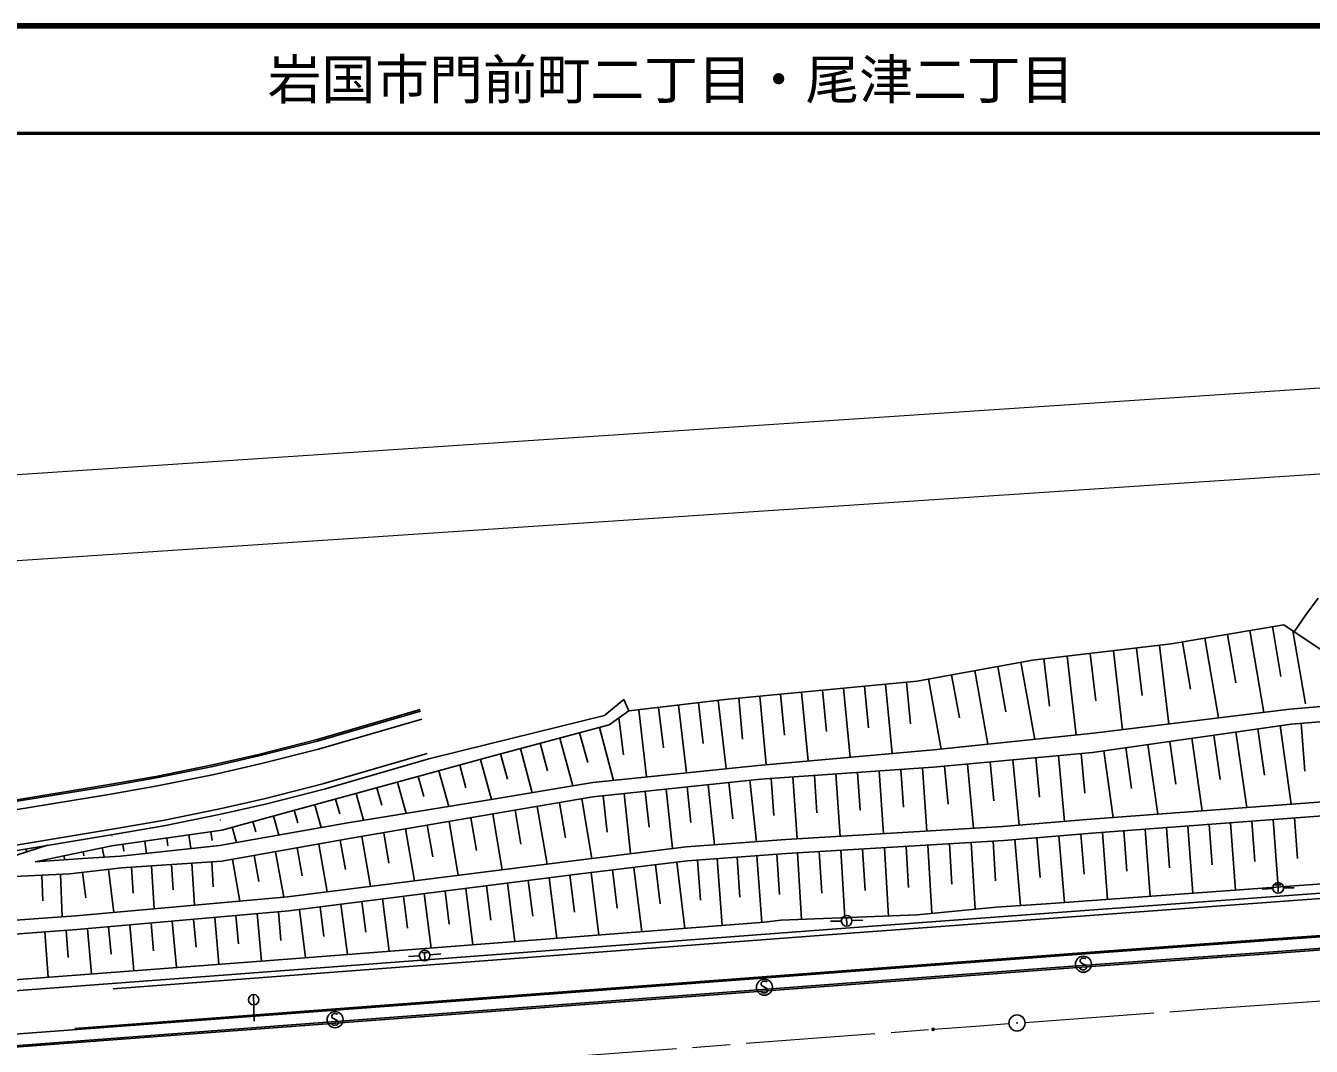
# Model space of a CAD drawing. Units: millimetres, scale not verified. Extents: x 40000 to 802321, y 20000 to 700605.
# Drawn here: x 382518 to 502054, y 285087 to 380000 of the extents above; entities that cross this region are included whole.
import ezdxf
from ezdxf.enums import TextEntityAlignment as Align

# ---------------------------------------------------------------- set-up
doc = ezdxf.new("R2010")
doc.units = ezdxf.units.MM
doc.header["$LTSCALE"] = 1000
doc.linetypes.add('CHAIN', pattern=[18.5, 12, -1.5, 3.5, -1.5])
for name, color, linetype, lineweight in [('M-BGD', 7, 'Continuous', 25), ('M-BMK', 2, 'CHAIN', 13), ('M-BMK-HTXT', 7, 'Continuous', 13), ('M-BMK-SRVR', 3, 'Continuous', 25), ('M-TTL', 2, 'Continuous', 140), ('M-TTL-LINE', 7, 'Continuous', 50)]:
    doc.layers.add(name, color=color, linetype=linetype, lineweight=lineweight)
doc.layers.add('M-TTL-TXT', color=7, linetype='Continuous')
doc.styles.add('ＭＳ ゴシック', font='')
doc.styles.get('ＭＳ ゴシック').set_extended_font_data('MS Gothic')

msp = doc.modelspace()

# ---------------------------------------------------------------- linework, layer by layer
at = {"layer": 'M-BGD'}
for p, q in [((501535, 325203), (502691, 326766)), ((500456, 323643), (501535, 325203)), ((499488, 324293), (489028, 322500)), ((498442, 324113), (499235, 319487)), ((504640, 320833), (499488, 324293)), ((492166, 323037), (493436, 315625)), ((494258, 323396), (495031, 318889)), ((496350, 323755), (497655, 316144)), ((500347, 323716), (501510, 316931)), ((489028, 322500), (476117, 320988)), ((481496, 321618), (482013, 317205)), ((483648, 321870), (484508, 314527)), ((485800, 322122), (486315, 317724)), ((487952, 322374), (488808, 315056)), ((490074, 322679), (490826, 318291)), ((476117, 320988), (465397, 319053)), ((472901, 320408), (473660, 316203)), ((475045, 320795), (476339, 313626)), ((477193, 321114), (477706, 316728)), ((479345, 321366), (480204, 314028)), ((466469, 319247), (467647, 312720)), ((468613, 319634), (469337, 315621)), ((470757, 320021), (471993, 313173)), ((447836, 317368), (465397, 319053)), ((454665, 318024), (455279, 311623)), ((456616, 318211), (456986, 314361)), ((458567, 318398), (459185, 311966)), ((460519, 318585), (460890, 314716)), ((462470, 318772), (463090, 312308)), ((464421, 318960), (464794, 315072)), ((436353, 315870), (438130, 317337)), ((438130, 317337), (438588, 316275)), ((438588, 316275), (447836, 317368)), ((443212, 316822), (443957, 310519)), ((445061, 317040), (445510, 313243)), ((446911, 317259), (447662, 310906)), ((448812, 317462), (449178, 313638)), ((450763, 317649), (451374, 311281)), ((452714, 317836), (453081, 314006)), ((500050, 316438), (515930, 317764)), ((419207, 316410), (409610, 313618)), ((419231, 316262), (409635, 313470)), ((425527, 313177), (436331, 315852)), ((436331, 315852), (436353, 315870)), ((436778, 314992), (438588, 316275)), ((437683, 315633), (438090, 312188)), ((439512, 316384), (440252, 310132)), ((441362, 316603), (441807, 312836)), ((481817, 314197), (500050, 316438)), ((500170, 315056), (515259, 316260)), ((419353, 315522), (409757, 312730)), ((425753, 312029), (436778, 314992)), ((435859, 314745), (437185, 309812)), ((481725, 312423), (500170, 315056)), ((497096, 314617), (497710, 310313)), ((499145, 314910), (500189, 307598)), ((501113, 315131), (501468, 310680)), ((409610, 313618), (404163, 312238)), ((409635, 313470), (404188, 312090)), ((430347, 313263), (431037, 310695)), ((432184, 313757), (433383, 309297)), ((434022, 314251), (434770, 311467)), ((466914, 312644), (481817, 314197)), ((488898, 313447), (489466, 309472)), ((490947, 313739), (491913, 306977)), ((492997, 314032), (493588, 309892)), ((495046, 314325), (496051, 307288)), ((404163, 312238), (399899, 311265)), ((404188, 312090), (399924, 311117)), ((400756, 305190), (425753, 312029)), ((409757, 312730), (404310, 311350)), ((419850, 312304), (410253, 309512)), ((419989, 311824), (425527, 313177)), ((426672, 312275), (427304, 309921)), ((428509, 312769), (429612, 308667)), ((450614, 311214), (466914, 312644)), ((466899, 311039), (481725, 312423)), ((478548, 312126), (479120, 305997)), ((480666, 312324), (481011, 308634)), ((482750, 312569), (483637, 306356)), ((484799, 312862), (485343, 309051)), ((486849, 313154), (487775, 306666)), ((399899, 311265), (394620, 310186)), ((399924, 311117), (394645, 310038)), ((404310, 311350), (400046, 310377)), ((419989, 311824), (410393, 309032)), ((422869, 311239), (423448, 309120)), ((424791, 311765), (425813, 308032)), ((435259, 309611), (450614, 311214)), ((450828, 309929), (466899, 311039)), ((463886, 310831), (464129, 307316)), ((465895, 310969), (466301, 305094)), ((467958, 311138), (468289, 307591)), ((470076, 311335), (470635, 305354)), ((472194, 311533), (472533, 307902)), ((474312, 311731), (474880, 305644)), ((476430, 311929), (476772, 308264)), ((394620, 310186), (390097, 309405)), ((394645, 310038), (390122, 309257)), ((400046, 310377), (394767, 309298)), ((417100, 309661), (417897, 306747)), ((419023, 310187), (419535, 308315)), ((420946, 310713), (421856, 307387)), ((424854, 307872), (435259, 309611)), ((435252, 308271), (450828, 309929)), ((447907, 309618), (448268, 306228)), ((449855, 309825), (450463, 304109)), ((451832, 309998), (452071, 306542)), ((453841, 310137), (454240, 304370)), ((455850, 310276), (456090, 306805)), ((457859, 310414), (458260, 304611)), ((459868, 310553), (460109, 307060)), ((461877, 310692), (462280, 304853)), ((330356, 299556), (390097, 309405)), ((330380, 299408), (390122, 309257)), ((330503, 298669), (390244, 308517)), ((394767, 309298), (390244, 308517)), ((410270, 309516), (404823, 308136)), ((410393, 309032), (404940, 307650)), ((413254, 308609), (413939, 306107)), ((415177, 309135), (415622, 307510)), ((438172, 308582), (438766, 303001)), ((440119, 308789), (440474, 305460)), ((442066, 308996), (442654, 303479)), ((444013, 309203), (444366, 305892)), ((445960, 309411), (446555, 303827)), ((481548, 306199), (513277, 308581)), ((404823, 308136), (400559, 307163)), ((404940, 307650), (400665, 306675)), ((409409, 307557), (409990, 305431)), ((411331, 308083), (411710, 306701)), ((412475, 305870), (424854, 307872)), ((424913, 306511), (435252, 308271)), ((430082, 307391), (430994, 302034)), ((432150, 307743), (432706, 304476)), ((434218, 308095), (435160, 302557)), ((436225, 308374), (436584, 305006)), ((481651, 304903), (513395, 307286)), ((395280, 306084), (390757, 305303)), ((400559, 307163), (395280, 306084)), ((400665, 306675), (395373, 305593)), ((400571, 306127), (400643, 306147)), ((405563, 306505), (406048, 304733)), ((407486, 307031), (407806, 305862)), ((412774, 304434), (424913, 306511)), ((423901, 306338), (424424, 303285)), ((425947, 306687), (426828, 301509)), ((428014, 307039), (428552, 303879)), ((473376, 305519), (481548, 306199)), ((496531, 306020), (496813, 302260)), ((498515, 306169), (498986, 299897)), ((500499, 306318), (500781, 302552)), ((390757, 305303), (380883, 303679)), ((390525, 303726), (400756, 305190)), ((395373, 305593), (390840, 304810)), ((399733, 305044), (399849, 304233)), ((400534, 303758), (412475, 305870)), ((401717, 305453), (402105, 304036)), ((403640, 305979), (403902, 305023)), ((415808, 304953), (416294, 302114)), ((417832, 305300), (418657, 300478)), ((419855, 305646), (420359, 302699)), ((421878, 305992), (422734, 300992)), ((453181, 304306), (473376, 305519)), ((473469, 304222), (481651, 304903)), ((482643, 304978), (483111, 298743)), ((484627, 305127), (484908, 301383)), ((486611, 305276), (487080, 299031)), ((488595, 305424), (488876, 301675)), ((490579, 305573), (491048, 299320)), ((492563, 305722), (492845, 301968)), ((494547, 305871), (495017, 299609)), ((376136, 301110), (384558, 303777)), ((390840, 304810), (380964, 303186)), ((383391, 302254), (390525, 303726)), ((390511, 304648), (390543, 304653)), ((391344, 302764), (400534, 303758)), ((391548, 303873), (391640, 303230)), ((393595, 304165), (393758, 303025)), ((395641, 304458), (395745, 303732)), ((397687, 304751), (397870, 303470)), ((400748, 302295), (412774, 304434)), ((409767, 303899), (410558, 299456)), ((411771, 304256), (412256, 301529)), ((413785, 304607), (414580, 299963)), ((433925, 302404), (443929, 303636)), ((443929, 303636), (453181, 304306)), ((453266, 303009), (473469, 304222)), ((464378, 303676), (464608, 299841)), ((466398, 303798), (466779, 297457)), ((468418, 303919), (468644, 300158)), ((470439, 304040), (470811, 297845)), ((472459, 304162), (472680, 300487)), ((474492, 304307), (475002, 298175)), ((476537, 304478), (476845, 300774)), ((478583, 304648), (479098, 298451)), ((480628, 304818), (480938, 301087)), ((382543, 303421), (382623, 303164)), ((387844, 302553), (383391, 302254)), ((384283, 302438), (384298, 302365)), ((386067, 302806), (386142, 302439)), ((387844, 302553), (391344, 302764)), ((387850, 303174), (387926, 302806)), ((389634, 303542), (389813, 302672)), ((401750, 302473), (402440, 298594)), ((403754, 302830), (404187, 300397)), ((405759, 303186), (406511, 298958)), ((407763, 303543), (408226, 300937)), ((444056, 302342), (453266, 303009)), ((446819, 302542), (447269, 296318)), ((448661, 302676), (448931, 298946)), ((450503, 302809), (450952, 296602)), ((452345, 302942), (452617, 299190)), ((454277, 303070), (454648, 296888)), ((456297, 303191), (456528, 299338)), ((458317, 303312), (458693, 297052)), ((460337, 303434), (460568, 299589)), ((462358, 303555), (462742, 297155)), ((386608, 301118), (391418, 301696)), ((387810, 301263), (388094, 298903)), ((390215, 301551), (390696, 297545)), ((391418, 301696), (400748, 302295)), ((392351, 301756), (392507, 299332)), ((394217, 301875), (394473, 297883)), ((396083, 301995), (396235, 299628)), ((397949, 302115), (398199, 298215)), ((399815, 302235), (399963, 299923)), ((406856, 298989), (433925, 302404)), ((434083, 301114), (444056, 302342)), ((435081, 301237), (435796, 295432)), ((437075, 301483), (437511, 297945)), ((439070, 301728), (439807, 295742)), ((441064, 301974), (441513, 298327)), ((443059, 302220), (443818, 296051)), ((444977, 302409), (445248, 298669)), ((381432, 300891), (386608, 301118)), ((384020, 301005), (384125, 298612)), ((385745, 301080), (385918, 297141)), ((406996, 297696), (434083, 301114)), ((427311, 300260), (427997, 294830)), ((429246, 300504), (429665, 297189)), ((431181, 300748), (431890, 295130)), ((433116, 300992), (433548, 297565)), ((477387, 298326), (507392, 300509)), ((498696, 300092), (499228, 300105)), ((498963, 300098), (498979, 299449)), ((387166, 297230), (406856, 298989)), ((417637, 299039), (418013, 296062)), ((419572, 299283), (420210, 294228)), ((421507, 299527), (421897, 296438)), ((423442, 299771), (424103, 294529)), ((425377, 300015), (425781, 296814)), ((480986, 297726), (502911, 299333)), ((498472, 299775), (497475, 299697)), ((499470, 299816), (500470, 299820)), ((387270, 295934), (406996, 297696)), ((407963, 297818), (408530, 293326)), ((409898, 298062), (410245, 295311)), ((411833, 298306), (412423, 293627)), ((413768, 298550), (414129, 295686)), ((415702, 298795), (416317, 293927)), ((457066, 295955), (480986, 297726)), ((465396, 297324), (472768, 298033)), ((472768, 298033), (477395, 298327)), ((481023, 297228), (502948, 298834)), ((363365, 295521), (387166, 297230)), ((394174, 296551), (394404, 293979)), ((396147, 296727), (396532, 292414)), ((398119, 296903), (398352, 294300)), ((400092, 297079), (400481, 292714)), ((402064, 297256), (402299, 294620)), ((404037, 297432), (404431, 293014)), ((406009, 297608), (406247, 294941)), ((407657, 293259), (451213, 296623)), ((451213, 296623), (452729, 296810)), ((452729, 296810), (465396, 297324)), ((457103, 295457), (481023, 297228)), ((458349, 296738), (457349, 296713)), ((458574, 297029), (459106, 297042)), ((458842, 297035), (458857, 296386)), ((459348, 296771), (460347, 296813)), ((363463, 294225), (387270, 295934)), ((384294, 295721), (384597, 291507)), ((386278, 295863), (386459, 293340)), ((388256, 296022), (388632, 291814)), ((390229, 296199), (390456, 293658)), ((392201, 296375), (392582, 292114)), ((401271, 291728), (457065, 295955)), ((401309, 291229), (457103, 295457)), ((508242, 295773), (498493, 295067)), ((508243, 295653), (498494, 294947)), ((498493, 295067), (480683, 293776)), ((498494, 294947), (480684, 293656)), ((508256, 294584), (498507, 293878)), ((508266, 294435), (498518, 293728)), ((368910, 290316), (407657, 293259)), ((419111, 293501), (418113, 293440)), ((419336, 293810), (419868, 293823)), ((419603, 293817), (419619, 293167)), ((420108, 293579), (421103, 293672)), ((449775, 291454), (480683, 293776)), ((449776, 291334), (480684, 293656)), ((480570, 293120), (480568, 293034)), ((480568, 293034), (480573, 292978)), ((480616, 293204), (480570, 293120)), ((480573, 292978), (480605, 292904)), ((480605, 292904), (480658, 292864)), ((480698, 293262), (480616, 293204)), ((498507, 293878), (480697, 292587)), ((480794, 293291), (480698, 293262)), ((498518, 293728), (480707, 292437)), ((480911, 293294), (480794, 293291)), ((480990, 293280), (480911, 293294)), ((481046, 293256), (480990, 293280)), ((481089, 293212), (481046, 293256)), ((371358, 289504), (401272, 291728)), ((449788, 290265), (480696, 292587)), ((449799, 290115), (480707, 292437)), ((480574, 292303), (480520, 292388)), ((480636, 292248), (480574, 292303)), ((480708, 292216), (480636, 292248)), ((480658, 292864), (481073, 292637)), ((480783, 292206), (480708, 292216)), ((480955, 292211), (480783, 292206)), ((481071, 292247), (480955, 292211)), ((481122, 292316), (481071, 292247)), ((481073, 292637), (481119, 292571)), ((481119, 292571), (481152, 292478)), ((481146, 292388), (481122, 292316)), ((481152, 292478), (481146, 292388)), ((390657, 290437), (401309, 291229)), ((410925, 288545), (449775, 291454)), ((410927, 288425), (449776, 291334)), ((450909, 290974), (450907, 290888)), ((450907, 290888), (450912, 290832)), ((450956, 291058), (450909, 290974)), ((450912, 290832), (450944, 290758)), ((450944, 290758), (450998, 290718)), ((451037, 291116), (450956, 291058)), ((450998, 290718), (451412, 290491)), ((451134, 291145), (451037, 291116)), ((451250, 291148), (451134, 291145)), ((451329, 291135), (451250, 291148)), ((451386, 291110), (451329, 291135)), ((451428, 291066), (451386, 291110)), ((451412, 290491), (451459, 290425)), ((403703, 289902), (403763, 287409)), ((410939, 287356), (449788, 290265)), ((410950, 287206), (449799, 290115)), ((450914, 290157), (450859, 290242)), ((450975, 290102), (450914, 290157)), ((451047, 290070), (450975, 290102)), ((451122, 290061), (451047, 290070)), ((451295, 290065), (451122, 290061)), ((451410, 290101), (451295, 290065)), ((451461, 290170), (451410, 290101)), ((451459, 290425), (451491, 290332)), ((451486, 290242), (451461, 290170)), ((451491, 290332), (451486, 290242)), ((372057, 285508), (410927, 288425)), ((387096, 286757), (410925, 288545)), ((411113, 288101), (411032, 288043)), ((411210, 288130), (411113, 288101)), ((411326, 288133), (411210, 288130)), ((411405, 288120), (411326, 288133)), ((411462, 288095), (411405, 288120)), ((411504, 288051), (411462, 288095)), ((372069, 284439), (410938, 287356)), ((372080, 284289), (410950, 287206)), ((410990, 287142), (410935, 287227)), ((410985, 287960), (410983, 287873)), ((410983, 287873), (410988, 287817)), ((411032, 288043), (410985, 287960)), ((410988, 287817), (411020, 287743)), ((411051, 287087), (410990, 287142)), ((411020, 287743), (411074, 287703)), ((411123, 287055), (411051, 287087)), ((411074, 287703), (411488, 287477)), ((411198, 287046), (411123, 287055)), ((411371, 287050), (411198, 287046)), ((411486, 287086), (411371, 287050)), ((411537, 287155), (411486, 287086)), ((411488, 287477), (411535, 287410)), ((411535, 287410), (411567, 287317)), ((411562, 287227), (411537, 287155)), ((411567, 287317), (411562, 287227))]:
    msp.add_line(p, q, dxfattribs=at)
for centre, radius in [((498970, 299814), 498), ((458849, 296751), 498), ((419610, 293532), 498), ((480868, 292722), 746), ((451208, 290576), 746), ((403714, 289421), 481), ((411284, 287562), 746), ((474691, 287253), 22.5), ((466899, 286668), 100), ((466899, 286668), 87.5), ((466899, 286668), 75), ((466899, 286668), 62.5), ((466899, 286668), 50), ((466899, 286668), 37.5), ((466899, 286668), 25), ((466899, 286668), 12.5)]:
    msp.add_circle(centre, radius, dxfattribs=at)
at = {"layer": 'M-BMK'}
for p, q in [((492375, 288559), (509315, 289749)), ((475439, 287309), (492375, 288559)), ((466899, 286668), (470421, 286933)), ((470421, 286933), (473944, 287197)), ((375726, 279820), (466899, 286668))]:
    msp.add_line(p, q, dxfattribs=at)
at = {"layer": 'M-BMK-HTXT'}
for p, q in [((289849, 332120), (572912, 351003)), ((292303, 324285), (542946, 341005))]:
    msp.add_line(p, q, dxfattribs=at)
at = {"layer": 'M-BMK-SRVR'}
msp.add_circle((474691, 287253), 746, dxfattribs=at)
at = {"layer": 'M-TTL'}
msp.add_line((680000, 380000), (40000, 380000), dxfattribs=at)
at = {"layer": 'M-TTL-LINE'}
msp.add_line((40000, 370000), (680000, 370000), dxfattribs=at)

# ---------------------------------------------------------------- texts
at = {"layer": 'M-TTL-TXT', "style": 'ＭＳ ゴシック'}
msp.add_text('岩国市門前町二丁目・尾津二丁目', height=3666, dxfattribs=at).set_placement((405024, 375000), align=Align.MIDDLE_LEFT)

doc.saveas('drawing.dxf')
